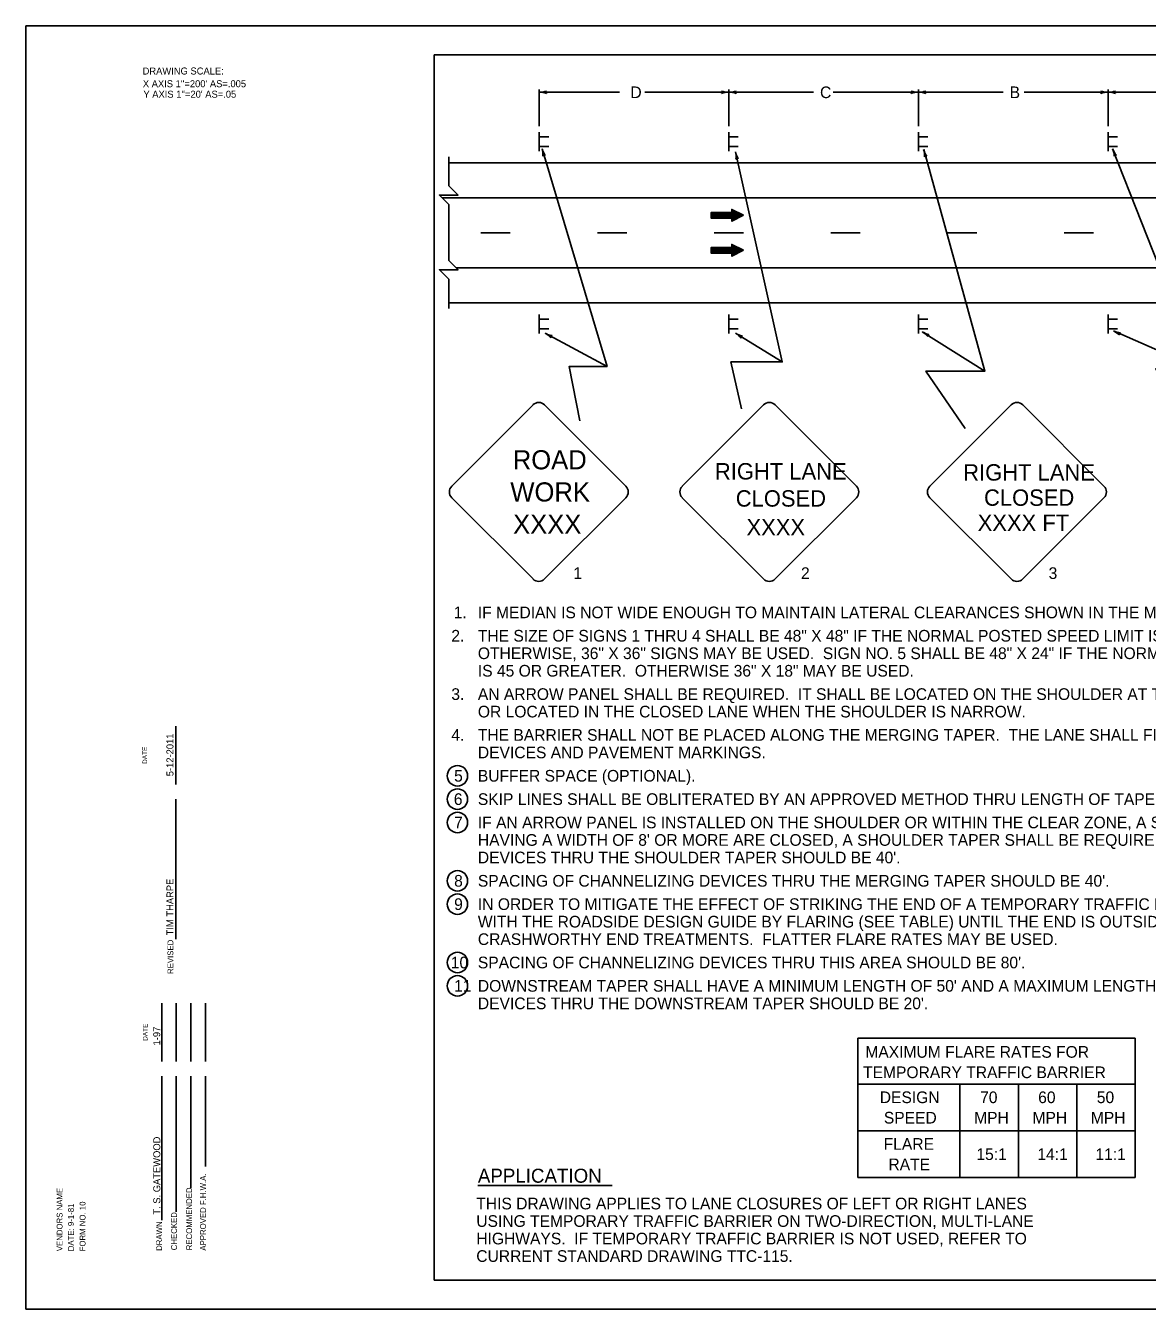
# Model space of a CAD drawing. Extents: x 1000 to 1286, y 1000 to 1022.
# Drawn here: x 1000 to 1019.22, y 1000 to 1022 of the extents above; entities that cross this region are included whole.
import ezdxf

# ---------------------------------------------------------------- set-up
doc = ezdxf.new("R2010")
doc.units = 0
for name, color, linetype in [('Level 1', 7, 'Continuous'), ('Level 10', 7, 'Continuous'), ('Level 15', 7, 'Continuous')]:
    doc.layers.add(name, color=color, linetype=linetype)

msp = doc.modelspace()

# ---------------------------------------------------------------- linework, layer by layer
at = {"layer": 'Level 1'}
for p, q in [((1008.801, 1020.275), (1008.801, 1020.908)), ((1008.801, 1020.858), (1010.18, 1020.858)), ((1010.612, 1020.858), (1012.051, 1020.858)), ((1012.051, 1020.275), (1012.051, 1020.908)), ((1012.051, 1020.858), (1013.504, 1020.858)), ((1013.842, 1020.858), (1015.301, 1020.858)), ((1015.301, 1020.275), (1015.301, 1020.908)), ((1015.301, 1020.858), (1016.753, 1020.858)), ((1017.11, 1020.858), (1018.551, 1020.858)), ((1018.551, 1020.275), (1018.551, 1020.908)), ((1018.551, 1020.858), (1019.983, 1020.858)), ((1008.801, 1019.85), (1008.801, 1020.175)), ((1012.051, 1019.85), (1012.051, 1020.175)), ((1015.301, 1019.85), (1015.301, 1020.175)), ((1018.551, 1019.85), (1018.551, 1020.175)), ((1008.801, 1020.094), (1008.964, 1020.094)), ((1008.801, 1019.931), (1008.964, 1019.931)), ((1012.051, 1020.094), (1012.214, 1020.094)), ((1012.051, 1019.931), (1012.214, 1019.931)), ((1015.301, 1020.094), (1015.464, 1020.094)), ((1015.301, 1019.931), (1015.464, 1019.931)), ((1018.551, 1020.094), (1018.714, 1020.094)), ((1018.551, 1019.931), (1018.714, 1019.931)), ((1007.25, 1019.65), (1035.25, 1019.65)), ((1007.137, 1019.05), (1035.137, 1019.05)), ((1007.801, 1018.45), (1008.301, 1018.45)), ((1009.801, 1018.45), (1010.301, 1018.45)), ((1011.801, 1018.45), (1012.301, 1018.45)), ((1013.801, 1018.45), (1014.301, 1018.45)), ((1015.801, 1018.45), (1016.301, 1018.45)), ((1017.801, 1018.45), (1018.301, 1018.45)), ((1007.378, 1017.85), (1035.378, 1017.85)), ((1007.25, 1017.25), (1035.25, 1017.25)), ((1008.801, 1016.725), (1008.801, 1017.05)), ((1008.801, 1016.969), (1008.964, 1016.969)), ((1012.051, 1016.725), (1012.051, 1017.05)), ((1012.051, 1016.969), (1012.214, 1016.969)), ((1015.301, 1016.725), (1015.301, 1017.05)), ((1015.301, 1016.969), (1015.464, 1016.969)), ((1018.551, 1016.725), (1018.551, 1017.05)), ((1018.551, 1016.969), (1018.714, 1016.969)), ((1008.801, 1016.806), (1008.964, 1016.806)), ((1009.964, 1016.159), (1008.901, 1016.729)), ((1012.051, 1016.806), (1012.214, 1016.806)), ((1012.968, 1016.237), (1012.165, 1016.729)), ((1015.301, 1016.806), (1015.464, 1016.806)), ((1016.44, 1016.081), (1015.365, 1016.755)), ((1018.551, 1016.806), (1018.714, 1016.806)), ((1020.118, 1016.12), (1018.642, 1016.768)), ((1007.302, 1014.108), (1008.695, 1015.501)), ((1010.286, 1014.108), (1008.893, 1015.501)), ((1011.254, 1014.108), (1012.646, 1015.501)), ((1014.237, 1014.108), (1012.845, 1015.501)), ((1015.498, 1014.108), (1016.89, 1015.501)), ((1018.481, 1014.108), (1017.089, 1015.501)), ((1008.695, 1012.517), (1007.302, 1013.91)), ((1008.893, 1012.517), (1010.286, 1013.91)), ((1012.646, 1012.517), (1011.254, 1013.91)), ((1012.845, 1012.517), (1014.237, 1013.91)), ((1016.89, 1012.517), (1015.498, 1013.91)), ((1015.498, 1013.91), (1016.89, 1012.517)), ((1017.089, 1012.517), (1018.481, 1013.91)), ((1014.263, 1002.259), (1014.263, 1004.646)), ((1014.263, 1004.646), (1019.013, 1004.646)), ((1019.013, 1002.259), (1019.013, 1004.646)), ((1019.013, 1003.859), (1014.263, 1003.859)), ((1016.013, 1002.259), (1016.013, 1003.859)), ((1017.013, 1002.259), (1017.013, 1003.859)), ((1018.013, 1002.259), (1018.013, 1003.859)), ((1014.263, 1003.059), (1019.013, 1003.059)), ((1007.75, 1002.12), (1010.05, 1002.12)), ((1014.263, 1002.259), (1019.013, 1002.259))]:
    msp.add_line(p, q, dxfattribs=at)
for points in [[(1007.25, 1017.15), (1007.25, 1017.658), (1007.09, 1017.818), (1007.41, 1017.818), (1007.25, 1017.978), (1007.25, 1018.937), (1007.09, 1019.097), (1007.41, 1019.097), (1007.25, 1019.257), (1007.25, 1019.75)], [(1008.85, 1019.889), (1009.964, 1016.159), (1009.316, 1016.159), (1009.497, 1015.227)], [(1012.165, 1019.838), (1012.968, 1016.237), (1012.088, 1016.237), (1012.269, 1015.434)], [(1016.103, 1015.097), (1015.429, 1016.081), (1016.44, 1016.081), (1015.391, 1019.877)], [(1018.629, 1019.889), (1020.118, 1016.12), (1019.367, 1016.12), (1020.028, 1014.838)], [(1012.101, 1018.85), (1012.101, 1018.85)], [(1012.111, 1018.845), (1012.101, 1018.845)], [(1012.121, 1018.84), (1012.101, 1018.84)], [(1012.131, 1018.835), (1012.101, 1018.835)], [(1012.141, 1018.83), (1012.101, 1018.83)], [(1012.151, 1018.825), (1012.101, 1018.825)], [(1012.202, 1018.8), (1011.751, 1018.8)], [(1012.207, 1018.797), (1011.751, 1018.797)], [(1012.217, 1018.792), (1011.751, 1018.792)], [(1012.227, 1018.787), (1011.751, 1018.787)], [(1012.237, 1018.782), (1011.751, 1018.782)], [(1012.247, 1018.777), (1011.751, 1018.777)], [(1012.257, 1018.772), (1011.751, 1018.772)], [(1012.267, 1018.767), (1011.751, 1018.767)], [(1012.277, 1018.762), (1011.751, 1018.762)], [(1012.287, 1018.757), (1011.751, 1018.757)], [(1012.287, 1018.757), (1011.751, 1018.757)], [(1012.297, 1018.752), (1011.751, 1018.752)], [(1012.295, 1018.747), (1011.751, 1018.747)], [(1012.285, 1018.742), (1011.751, 1018.742)], [(1012.275, 1018.737), (1011.751, 1018.737)], [(1012.265, 1018.732), (1011.751, 1018.732)], [(1012.255, 1018.727), (1011.751, 1018.727)], [(1012.245, 1018.722), (1011.751, 1018.722)], [(1012.235, 1018.717), (1011.751, 1018.717)], [(1012.225, 1018.712), (1011.751, 1018.712)], [(1012.215, 1018.707), (1011.751, 1018.707)], [(1012.206, 1018.702), (1011.751, 1018.702)], [(1012.161, 1018.82), (1012.101, 1018.82)], [(1012.171, 1018.815), (1012.101, 1018.815)], [(1012.181, 1018.81), (1012.101, 1018.81)], [(1012.192, 1018.805), (1012.101, 1018.805)], [(1012.196, 1018.697), (1012.101, 1018.697)], [(1012.186, 1018.692), (1012.101, 1018.692)], [(1012.186, 1018.692), (1012.101, 1018.692)], [(1012.176, 1018.687), (1012.101, 1018.687)], [(1012.166, 1018.682), (1012.101, 1018.682)], [(1012.156, 1018.677), (1012.101, 1018.677)], [(1012.146, 1018.672), (1012.101, 1018.672)], [(1012.136, 1018.667), (1012.101, 1018.667)], [(1012.126, 1018.662), (1012.101, 1018.662)], [(1012.116, 1018.657), (1012.101, 1018.657)], [(1012.106, 1018.652), (1012.101, 1018.652)], [(1012.202, 1018.2), (1011.751, 1018.2)], [(1012.207, 1018.197), (1011.751, 1018.197)], [(1012.217, 1018.192), (1011.751, 1018.192)], [(1012.227, 1018.187), (1011.751, 1018.187)], [(1012.237, 1018.182), (1011.751, 1018.182)], [(1012.247, 1018.177), (1011.751, 1018.177)], [(1012.257, 1018.172), (1011.751, 1018.172)], [(1012.267, 1018.167), (1011.751, 1018.167)], [(1012.277, 1018.162), (1011.751, 1018.162)], [(1012.101, 1018.25), (1012.101, 1018.25)], [(1012.111, 1018.245), (1012.101, 1018.245)], [(1012.121, 1018.24), (1012.101, 1018.24)], [(1012.131, 1018.235), (1012.101, 1018.235)], [(1012.141, 1018.23), (1012.101, 1018.23)], [(1012.151, 1018.225), (1012.101, 1018.225)], [(1012.161, 1018.22), (1012.101, 1018.22)], [(1012.171, 1018.215), (1012.101, 1018.215)], [(1012.181, 1018.21), (1012.101, 1018.21)], [(1012.192, 1018.205), (1012.101, 1018.205)], [(1012.287, 1018.157), (1011.751, 1018.157)], [(1012.287, 1018.157), (1011.751, 1018.157)], [(1012.297, 1018.152), (1011.751, 1018.152)], [(1012.295, 1018.147), (1011.751, 1018.147)], [(1012.285, 1018.142), (1011.751, 1018.142)], [(1012.275, 1018.137), (1011.751, 1018.137)], [(1012.265, 1018.132), (1011.751, 1018.132)], [(1012.255, 1018.127), (1011.751, 1018.127)], [(1012.245, 1018.122), (1011.751, 1018.122)], [(1012.235, 1018.117), (1011.751, 1018.117)], [(1012.225, 1018.112), (1011.751, 1018.112)], [(1012.215, 1018.107), (1011.751, 1018.107)], [(1012.206, 1018.102), (1011.751, 1018.102)], [(1012.196, 1018.097), (1012.101, 1018.097)], [(1012.186, 1018.092), (1012.101, 1018.092)], [(1012.186, 1018.092), (1012.101, 1018.092)], [(1012.176, 1018.087), (1012.101, 1018.087)], [(1012.166, 1018.082), (1012.101, 1018.082)], [(1012.156, 1018.077), (1012.101, 1018.077)], [(1012.146, 1018.072), (1012.101, 1018.072)], [(1012.136, 1018.067), (1012.101, 1018.067)], [(1012.126, 1018.062), (1012.101, 1018.062)], [(1012.116, 1018.057), (1012.101, 1018.057)], [(1012.106, 1018.052), (1012.101, 1018.052)]]:
    msp.add_lwpolyline(points, dxfattribs=at)
for points in [[(1012.301, 1018.75), (1012.101, 1018.85), (1012.101, 1018.8), (1011.751, 1018.8), (1011.751, 1018.7), (1012.101, 1018.7), (1012.101, 1018.65)], [(1012.301, 1018.15), (1012.101, 1018.25), (1012.101, 1018.2), (1011.751, 1018.2), (1011.751, 1018.1), (1012.101, 1018.1), (1012.101, 1018.05)]]:
    msp.add_lwpolyline(points, close=True, dxfattribs=at)
for centre in [(1007.4, 1009.144), (1007.4, 1008.744), (1007.4, 1008.344), (1007.4, 1007.344), (1007.4, 1006.944), (1007.4, 1005.944), (1007.4, 1005.544)]:
    msp.add_circle(centre, 0.175, dxfattribs=at)
for centre, radius, start, end in [((1008.801, 1021.249), 0.391, 270, 288.6688), ((1008.801, 1020.468), 0.391, 71.3472, 89.9939), ((1008.801, 1021.249), 0.391, 269.9878, 270), ((1008.95, 1020.858), 0.0313, 138.7746, 220.8913), ((1011.903, 1020.858), 0.0313, 318.7746, 40.8913), ((1012.051, 1021.249), 0.391, 251.3472, 269.9939), ((1012.051, 1020.468), 0.391, 90, 108.6688), ((1012.051, 1021.249), 0.391, 270, 288.6688), ((1012.051, 1020.468), 0.391, 89.9878, 90), ((1012.051, 1020.468), 0.391, 71.3472, 89.9939), ((1012.051, 1021.249), 0.391, 269.9878, 270), ((1012.2, 1020.858), 0.0313, 138.7746, 220.8913), ((1015.153, 1020.858), 0.0313, 318.7746, 40.8913), ((1015.301, 1021.249), 0.391, 251.3472, 269.9939), ((1015.301, 1020.468), 0.391, 90, 108.6688), ((1015.301, 1021.249), 0.391, 270, 288.6688), ((1015.301, 1020.468), 0.391, 89.9878, 90), ((1015.301, 1020.468), 0.391, 71.3472, 89.9939), ((1015.301, 1021.249), 0.391, 269.9878, 270), ((1015.45, 1020.858), 0.0313, 138.7746, 220.8913), ((1018.403, 1020.858), 0.0313, 318.7746, 40.8913), ((1018.551, 1021.249), 0.391, 251.3472, 269.9939), ((1018.551, 1020.468), 0.391, 90, 108.6688), ((1018.551, 1021.249), 0.391, 270, 288.6688), ((1018.551, 1020.468), 0.391, 89.9878, 90), ((1018.551, 1020.468), 0.391, 71.3472, 89.9939), ((1018.551, 1021.249), 0.391, 269.9878, 270), ((1018.7, 1020.858), 0.0313, 138.7746, 220.8913), ((1009.224, 1020.001), 0.391, 196.6262, 215.295), ((1008.475, 1019.778), 0.391, 357.9733, 16.6201), ((1009.224, 1020.001), 0.391, 196.614, 196.6262), ((1008.892, 1019.747), 0.0313, 65.4008, 147.5175), ((1012.547, 1019.923), 0.391, 192.5718, 211.2405), ((1011.784, 1019.753), 0.391, 353.9189, 12.5657), ((1012.547, 1019.923), 0.391, 192.5595, 192.5718), ((1012.198, 1019.693), 0.0313, 61.3464, 143.4631), ((1015.767, 1019.981), 0.391, 195.4415, 195.4537), ((1015.767, 1019.981), 0.391, 195.4537, 214.1225), ((1015.014, 1019.772), 0.391, 356.8008, 15.4476), ((1015.43, 1019.733), 0.0313, 64.2283, 146.345), ((1018.992, 1020.033), 0.391, 201.563, 220.2317), ((1018.265, 1019.746), 0.391, 2.9101, 21.5568), ((1018.992, 1020.033), 0.391, 201.5507, 201.563), ((1018.683, 1019.751), 0.0313, 70.3375, 152.4542), ((1009.086, 1017.073), 0.391, 241.7819, 260.4507), ((1008.717, 1016.385), 0.391, 43.129, 61.7758), ((1009.086, 1017.073), 0.391, 241.7697, 241.7819), ((1009.032, 1016.659), 0.0313, 110.5565, 192.6732), ((1012.37, 1017.062), 0.391, 238.4955, 257.1642), ((1011.961, 1016.396), 0.391, 39.8426, 58.4893), ((1012.37, 1017.062), 0.391, 238.4832, 238.4955), ((1012.292, 1016.651), 0.0313, 107.2701, 189.3867), ((1015.572, 1017.086), 0.391, 237.9344, 256.6032), ((1015.157, 1016.424), 0.391, 39.2815, 57.9283), ((1015.572, 1017.086), 0.391, 237.9222, 237.9344), ((1015.491, 1016.676), 0.0313, 106.709, 188.8257), ((1018.799, 1017.126), 0.391, 246.3192, 264.988), ((1018.485, 1016.41), 0.391, 47.6664, 66.3131), ((1018.799, 1017.126), 0.391, 246.307, 246.3192), ((1018.778, 1016.708), 0.0313, 115.0938, 197.2105), ((1008.794, 1015.401), 0.141, 45.0001, 134.9999), ((1012.746, 1015.401), 0.141, 45.0001, 134.9999), ((1016.989, 1015.401), 0.141, 45.0001, 134.9999), ((1007.402, 1014.009), 0.141, 134.9999, 225.0001), ((1010.186, 1014.009), 0.141, 314.9999, 45.0001), ((1011.354, 1014.009), 0.141, 134.9999, 225.0001), ((1014.138, 1014.009), 0.141, 314.9999, 45.0001), ((1015.597, 1014.009), 0.141, 134.9999, 225.0001), ((1018.381, 1014.009), 0.141, 314.9999, 45.0001), ((1008.794, 1012.617), 0.141, 225.0001, 314.9999), ((1012.746, 1012.617), 0.141, 225.0001, 314.9999), ((1016.989, 1012.617), 0.141, 225.0001, 314.9999)]:
    msp.add_arc(centre, radius, start, end, dxfattribs=at)
at = {"layer": 'Level 10'}
for p, q in [((1000, 1000), (1000, 1022)), ((1036, 1022), (1000, 1022)), ((1007, 1021.5), (1007, 1000.5)), ((1035.5, 1021.5), (1007, 1021.5)), ((1002.575, 1008.994), (1002.575, 1009.994)), ((1002.575, 1006.343), (1002.575, 1008.744)), ((1002.331, 1004.248), (1002.331, 1005.248)), ((1002.581, 1004.248), (1002.581, 1005.248)), ((1002.831, 1004.248), (1002.831, 1005.248)), ((1003.081, 1004.248), (1003.081, 1005.248)), ((1002.331, 1001.528), (1002.331, 1003.998)), ((1002.581, 1001.673), (1002.581, 1003.998)), ((1002.831, 1002.081), (1002.831, 1003.998)), ((1003.081, 1002.448), (1003.081, 1003.998)), ((1035.5, 1000.5), (1007, 1000.5)), ((1036, 1000), (1000, 1000))]:
    msp.add_line(p, q, dxfattribs=at)

# ---------------------------------------------------------------- texts
at = {"layer": 'Level 1'}
for s, height, p in [('D', 0.2, (1010.364, 1020.758)), ('C', 0.2, (1013.614, 1020.758)), ('B', 0.2, (1016.864, 1020.758)), ('ROAD', 0.3281, (1008.348, 1014.396)), ('RIGHT LANE', 0.2813, (1011.813, 1014.222)), ('RIGHT LANE', 0.2813, (1016.068, 1014.203)), ('WORK', 0.3282, (1008.306, 1013.845)), ('CLOSED', 0.2813, (1012.17, 1013.757)), ('CLOSED', 0.2813, (1016.425, 1013.771)), ('XXXX', 0.3281, (1008.354, 1013.294)), ('XXXX', 0.2813, (1012.354, 1013.265)), ('XXXX FT', 0.2813, (1016.316, 1013.34)), ('1', 0.2, (1009.386, 1012.517)), ('2', 0.2, (1013.288, 1012.517)), ('3', 0.2, (1017.532, 1012.517)), ('1.', 0.2, (1007.336, 1011.844)), ('IF MEDIAN IS NOT WIDE ENOUGH TO MAINTAIN LATERAL CLEARANCES SHOWN IN THE MUTCD, SIGNS 1 THRU 5 SHALL NOT BE DUAL MOUNTED.', 0.2, (1007.75, 1011.844)), ('2.', 0.2, (1007.295, 1011.444)), ('THE SIZE OF SIGNS 1 THRU 4 SHALL BE 48" X 48" IF THE NORMAL POSTED SPEED LIMIT IS 45 MPH OR GREATER.', 0.2, (1007.75, 1011.444)), ('OTHERWISE, 36" X 36" SIGNS MAY BE USED.  SIGN NO. 5 SHALL BE 48" X 24" IF THE NORMAL POSTED SPEED LIMIT', 0.2, (1007.75, 1011.144)), ('IS 45 OR GREATER.  OTHERWISE 36" X 18" MAY BE USED.', 0.2, (1007.75, 1010.844)), ('3.', 0.2, (1007.295, 1010.444)), ('AN ARROW PANEL SHALL BE REQUIRED.  IT SHALL BE LOCATED ON THE SHOULDER AT THE BEGINNING OF THE MERGING TAPER', 0.2, (1007.75, 1010.444)), ('OR LOCATED IN THE CLOSED LANE WHEN THE SHOULDER IS NARROW.', 0.2, (1007.75, 1010.144)), ('4.', 0.2, (1007.295, 1009.744)), ('THE BARRIER SHALL NOT BE PLACED ALONG THE MERGING TAPER.  THE LANE SHALL FIRST BE CLOSED USING CHANNELIZING', 0.2, (1007.75, 1009.744)), ('DEVICES AND PAVEMENT MARKINGS.', 0.2, (1007.75, 1009.444)), ('5', 0.2, (1007.343, 1009.044)), ('BUFFER SPACE (OPTIONAL).', 0.2, (1007.75, 1009.044)), ('6', 0.2, (1007.338, 1008.644)), ('SKIP LINES SHALL BE OBLITERATED BY AN APPROVED METHOD THRU LENGTH OF TAPERS.  OTHER CONFLICTING PAVEMENT MARKINGS SHALL BE OBLITERATED.  ', 0.2, (1007.75, 1008.644)), ('7', 0.2, (1007.343, 1008.244)), ('IF AN ARROW PANEL IS INSTALLED ON THE SHOULDER OR WITHIN THE CLEAR ZONE, A SHOULDER TAPER SHALL BE REQUIRED.  WHEN PAVED SHOULDERS', 0.2, (1007.75, 1008.244)), ("HAVING A WIDTH OF 8' OR MORE ARE CLOSED, A SHOULDER TAPER SHALL BE REQUIRED.  TAPER LENGTH SHALL BE 0.33 L.  SPACING OF CHANNELIZING", 0.2, (1007.75, 1007.944)), ("DEVICES THRU THE SHOULDER TAPER SHOULD BE 40'.", 0.2, (1007.75, 1007.644)), ('8', 0.2, (1007.343, 1007.244)), ("SPACING OF CHANNELIZING DEVICES THRU THE MERGING TAPER SHOULD BE 40'.", 0.2, (1007.75, 1007.244)), ('9', 0.2, (1007.343, 1006.844)), ('IN ORDER TO MITIGATE THE EFFECT OF STRIKING THE END OF A TEMPORARY TRAFFIC BARRIER, THE END SHALL BE INSTALLED IN ACCORDANCE', 0.2, (1007.75, 1006.844)), ('WITH THE ROADSIDE DESIGN GUIDE BY FLARING (SEE TABLE) UNTIL THE END IS OUTSIDE THE ACCEPTABLE CLEAR ZONE OR BY PROVIDING', 0.2, (1007.75, 1006.544)), ('CRASHWORTHY END TREATMENTS.  FLATTER FLARE RATES MAY BE USED.', 0.2, (1007.75, 1006.244)), ('10', 0.2, (1007.286, 1005.844)), ("SPACING OF CHANNELIZING DEVICES THRU THIS AREA SHOULD BE 80'.", 0.2, (1007.75, 1005.844)), ('11', 0.2, (1007.343, 1005.444)), ("DOWNSTREAM TAPER SHALL HAVE A MINIMUM LENGTH OF 50' AND A MAXIMUM LENGTH OF 100'.  SPACING OF CHANNELIZING", 0.2, (1007.75, 1005.444)), ("DEVICES THRU THE DOWNSTREAM TAPER SHOULD BE 20'.", 0.2, (1007.75, 1005.144)), ('MAXIMUM FLARE RATES FOR ', 0.2, (1014.391, 1004.312)), ('TEMPORARY TRAFFIC BARRIER', 0.2, (1014.352, 1003.962)), ('DESIGN', 0.2, (1014.638, 1003.534)), ('70', 0.2, (1016.358, 1003.534)), ('60', 0.2, (1017.353, 1003.534)), ('50', 0.2, (1018.358, 1003.534)), ('SPEED', 0.2, (1014.708, 1003.184)), ('MPH', 0.2, (1016.255, 1003.184)), ('MPH', 0.2, (1017.255, 1003.184)), ('MPH', 0.2, (1018.255, 1003.184)), ('FLARE', 0.2, (1014.705, 1002.734)), ('RATE', 0.2, (1014.787, 1002.384)), ('15:1', 0.2, (1016.294, 1002.559)), ('14:1', 0.2, (1017.339, 1002.559)), ('11:1', 0.2, (1018.335, 1002.559)), ('APPLICATION', 0.24, (1007.75, 1002.17)), ('THIS DRAWING APPLIES TO LANE CLOSURES OF LEFT OR RIGHT LANES ', 0.2, (1007.723, 1001.713)), ('USING TEMPORARY TRAFFIC BARRIER ON TWO-DIRECTION, MULTI-LANE ', 0.2, (1007.723, 1001.413)), ('HIGHWAYS.  IF TEMPORARY TRAFFIC BARRIER IS NOT USED, REFER TO ', 0.2, (1007.723, 1001.113)), ('CURRENT STANDARD DRAWING TTC-115.', 0.2, (1007.723, 1000.813))]:
    msp.add_text(s, height=height, dxfattribs=at).set_placement(p)
for s, p in [('5-12-2011', (1002.533, 1009.136)), ('TIM THARPE', (1002.533, 1006.409)), ('1-97', (1002.306, 1004.523)), ('T. S. GATEWOOD', (1002.307, 1001.623))]:
    msp.add_text(s, height=0.12, rotation=90, dxfattribs=at).set_placement(p)
at = {"layer": 'Level 10'}
for s, height, p in [('DATE', 0.08, (1002.082, 1009.348)), ('REVISED', 0.1, (1002.531, 1005.748)), ('DATE', 0.08, (1002.088, 1004.602)), ('APPROVED F.H.W.A.', 0.1, (1003.089, 1001.006)), ('VENDORS NAME', 0.1, (1000.631, 1000.996)), ('RECOMMENDED', 0.1, (1002.852, 1001.012)), ('DATE: 9-1-81', 0.1, (1000.826, 1000.996)), ('FORM NO. 10', 0.1, (1001.025, 1000.994)), ('DRAWN', 0.1, (1002.337, 1001.002)), ('CHECKED', 0.1, (1002.593, 1001.012))]:
    msp.add_text(s, height=height, rotation=90, dxfattribs=at).set_placement(p)
at = {"layer": 'Level 15'}
for s, p in [('DRAWING SCALE:', (1002.004, 1021.163)), ("X AXIS 1''=200' AS=.005", (1002.008, 1020.945)), ("Y AXIS 1''=20' AS=.05", (1002.018, 1020.765))]:
    msp.add_text(s, height=0.12, dxfattribs=at).set_placement(p)

doc.saveas('drawing.dxf')
